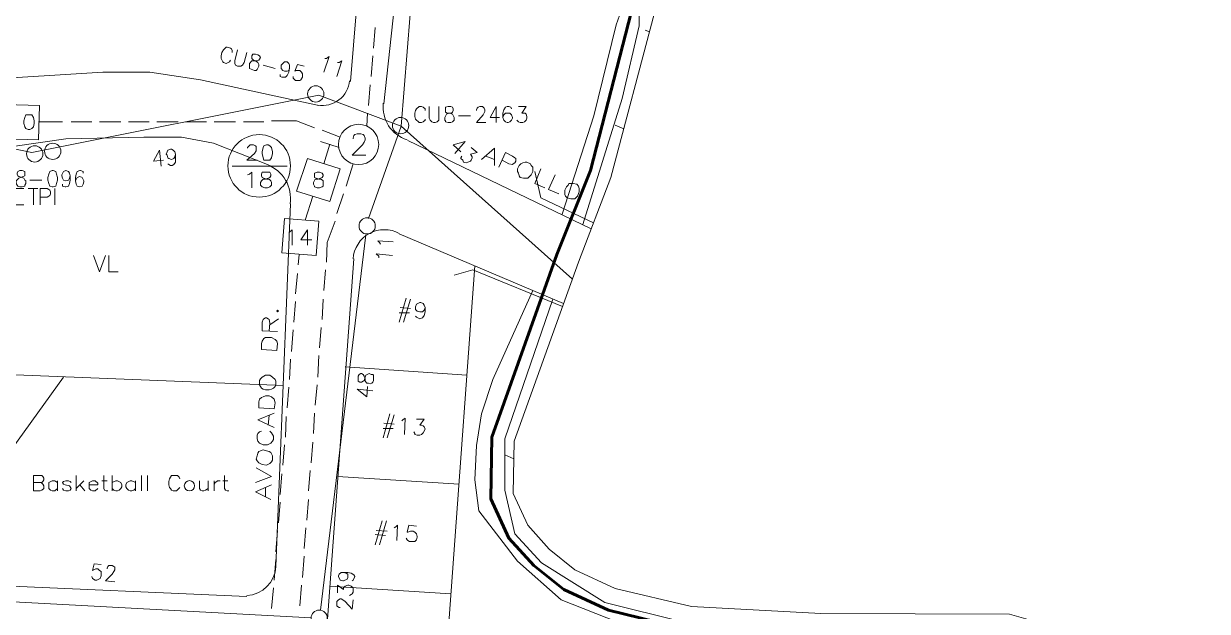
# Model space of a CAD drawing. Header units: millimetres. Extents: x 3.6 to 37.8, y 0.6 to 28.7.
# Drawn here: x 26.3 to 32.06, y 16.61 to 19.47 of the extents above; entities that cross this region are included whole.
import ezdxf

# ---------------------------------------------------------------- set-up
doc = ezdxf.new("R2010")
doc.units = ezdxf.units.MM
for name, color, linetype in [('PDF_0', 7, 'Continuous'), ('PDF_S102$BOUNDARY-NODE', 3, 'Continuous'), ('PDF_S102$NAME-LANDMARK', 7, 'Continuous'), ('PDF_S102$NAME-ROAD', 7, 'Continuous'), ('PDF_S102$Passives-Splt2way', 7, 'Continuous'), ('PDF_S102$Passives-TapOffs', 7, 'Continuous'), ('PDF_S102$POLE', 7, 'Continuous'), ('PDF_S102$STRAND', 7, 'Continuous'), ('PDF_S102$Symbols-SelfTerminating', 7, 'Continuous')]:
    doc.layers.add(name, color=color, linetype=linetype)
for name, color, linetype, true_color in [('PDF_S102$BRIDGE', 254, 'Continuous', 0xdcdcdc), ('PDF_S102$Cable-565', 23, 'Continuous', 0xdd8a6d), ('PDF_S102$LOTS', 254, 'Continuous', 0xdcdcdc), ('PDF_S102$ROAD', 8, 'Continuous', 0x7f7f7f), ('PDF_S102$SDU', 157, 'Continuous', 0x396472), ('PDF_S102$STREAM', 132, 'Continuous', 0x00dddd), ('PDF_S102$Symbols-EndOfLine', 15, 'Continuous', 0x944a4a)]:
    doc.layers.add(name, color=color, linetype=linetype, true_color=true_color)

msp = doc.modelspace()

# ---------------------------------------------------------------- linework, layer by layer
at = {"layer": 'PDF_0', "lineweight": 9}
msp.add_lwpolyline([(31.4557, 12.8992), (31.98946, 13.85413), (32.04784, 14.09182), (32.05618, 14.72983), (31.91023, 15.78067), (31.61416, 16.31026), (31.44319, 16.46455), (31.29724, 16.53961), (31.09291, 16.59799), (30.17551, 16.60216), (29.54584, 16.63552), (29.17471, 16.72309), (28.97872, 16.81483), (28.85362, 16.91491), (28.74937, 17.03167), (28.67848, 17.18596), (28.68265, 17.44033), (28.9954, 18.31186), (29.15386, 18.72469), (29.36653, 19.52533)], dxfattribs=at)
at = {"layer": 'PDF_S102$BOUNDARY-NODE', "lineweight": 60}
msp.add_lwpolyline([(30.53959, 11.19874), (30.55915, 11.3146), (30.63004, 11.58565), (30.90109, 12.12358), (31.36396, 12.95341), (31.88938, 13.89166), (31.93942, 14.10433), (31.94776, 14.72149), (31.80598, 15.74314), (31.52659, 16.23937), (31.38064, 16.37281), (31.25971, 16.43536), (31.0804, 16.4854), (30.17551, 16.49374), (29.53333, 16.52293), (29.14135, 16.61884), (28.92451, 16.71892), (28.77856, 16.83568), (28.65763, 16.96912), (28.57006, 17.16094), (28.57423, 17.46118), (28.89115, 18.34939), (29.05378, 18.75805), (29.25394, 19.53367)], dxfattribs=at)
at = {"layer": 'PDF_S102$BRIDGE', "lineweight": 0}
for points in [[(29.06887, 18.50327), (28.81192, 18.62461), (28.78273, 18.75388)], [(28.9182, 18.09672), (28.48249, 18.27433), (28.39075, 18.24931)]]:
    msp.add_lwpolyline(points, dxfattribs=at)
at = {"layer": 'PDF_S102$Cable-565', "lineweight": 13}
for points in [[(27.99877, 19.35436), (28.00711, 19.45444)], [(27.98626, 19.21675), (27.9946, 19.31683)], [(27.97375, 19.07497), (27.98209, 19.17505)], [(27.96541, 18.97489), (27.96958, 19.03744)], [(26.48506, 18.99574), (26.3683, 18.99574)], [(26.62684, 18.99574), (26.52676, 18.99574)], [(26.76862, 18.99574), (26.66437, 18.99574)], [(26.90623, 18.99574), (26.80615, 18.99574)], [(27.04801, 18.99574), (26.94376, 18.99574)], [(27.18562, 18.99574), (27.08554, 18.99574)], [(27.3274, 18.99574), (27.22315, 18.99574)], [(27.46501, 18.99574), (27.36493, 18.99574)], [(27.71104, 18.96655), (27.62347, 18.99991), (27.50254, 18.99991)], [(27.74857, 18.95404), (27.83614, 18.92068)], [(27.86533, 18.68299), (27.89869, 18.79141)], [(27.66517, 18.51619), (27.7027, 18.63295)], [(27.81946, 18.54955), (27.85282, 18.64546)], [(27.76942, 18.31186), (27.77359, 18.40777), (27.81112, 18.51202)], [(27.63181, 18.29935), (27.63598, 18.34939)], [(27.75691, 18.17425), (27.76525, 18.27433)], [(27.6193, 18.15757), (27.62764, 18.25765)], [(27.61096, 18.01996), (27.6193, 18.12004)], [(27.74857, 18.03247), (27.75274, 18.13255)], [(27.59845, 17.87818), (27.60679, 17.98243)], [(27.73606, 17.89486), (27.7444, 17.99494)], [(27.72772, 17.75308), (27.73189, 17.85733)], [(27.59011, 17.74057), (27.59428, 17.84065)], [(27.5776, 17.60296), (27.58594, 17.70304)], [(27.71521, 17.61547), (27.72355, 17.71555)], [(27.70687, 17.47786), (27.71104, 17.57794)], [(27.56926, 17.46118), (27.57343, 17.56126)], [(27.55675, 17.32357), (27.56509, 17.42365)], [(27.69436, 17.33608), (27.7027, 17.43616)], [(27.54424, 17.18179), (27.55258, 17.28187)], [(27.68185, 17.19847), (27.69019, 17.29855)], [(27.5359, 17.04418), (27.54424, 17.14426)], [(27.67351, 17.05669), (27.68185, 17.15677)], [(27.52339, 16.9024), (27.53173, 17.00665)], [(27.661, 16.91908), (27.66934, 17.01916)], [(27.65266, 16.7773), (27.661, 16.88155)], [(27.51505, 16.76479), (27.52339, 16.86487)], [(27.50254, 16.62718), (27.51088, 16.72726)], [(27.64015, 16.63969), (27.64849, 16.73977)]]:
    msp.add_lwpolyline(points, dxfattribs=at)
at = {"layer": 'PDF_S102$LOTS', "lineweight": 0}
for points in [[(29.32066, 19.44193), (29.34196, 19.43283)], [(29.17471, 18.97906), (29.21659, 18.96085)], [(27.38995, 10.88092), (27.97792, 10.84339), (28.27399, 15.30946), (28.49083, 18.29518)], [(27.86116, 17.80312), (28.4533, 17.76142)], [(27.56092, 17.71138), (25.80535, 17.78227)], [(25.85539, 16.87321), (26.48923, 17.75308)], [(28.68125, 17.35493), (28.63678, 17.37361)], [(27.82363, 17.26936), (28.41577, 17.23183)], [(27.7861, 16.7356), (28.37407, 16.69807)]]:
    msp.add_lwpolyline(points, dxfattribs=at)
at = {"layer": 'PDF_S102$NAME-LANDMARK', "lineweight": 0}
for points in [[(26.37664, 17.24017), (26.38498, 17.236), (26.38915, 17.23183), (26.39332, 17.22349), (26.39332, 17.21098), (26.38498, 17.20264), (26.37664, 17.19847), (26.34328, 17.19847), (26.34328, 17.27353), (26.38498, 17.27353), (26.38915, 17.26936), (26.39332, 17.26102), (26.39332, 17.25268), (26.38915, 17.24434), (26.38498, 17.24017), (26.34328, 17.24017)], [(26.46004, 17.21098), (26.44753, 17.19847), (26.43502, 17.19847), (26.42668, 17.20264), (26.41834, 17.21098), (26.41834, 17.24017), (26.43502, 17.24851), (26.44753, 17.24851), (26.4517, 17.24434), (26.46004, 17.24017)], [(26.46004, 17.19847), (26.46004, 17.24851)], [(26.48506, 17.21098), (26.48923, 17.20264), (26.50174, 17.19847), (26.51425, 17.19847), (26.52259, 17.20264), (26.52676, 17.21098), (26.52259, 17.21932), (26.51842, 17.22349), (26.49757, 17.22766), (26.48923, 17.23183), (26.48506, 17.24017), (26.48923, 17.24434), (26.50174, 17.24851), (26.51425, 17.24851), (26.52259, 17.24434), (26.52676, 17.24017)], [(26.55178, 17.19847), (26.55178, 17.27353)], [(26.55178, 17.21098), (26.58931, 17.24851)], [(26.59348, 17.19847), (26.56846, 17.22766)], [(26.65603, 17.21098), (26.64352, 17.19847), (26.63101, 17.19847), (26.62267, 17.20264), (26.61433, 17.21098), (26.61433, 17.22766), (26.61433, 17.24017), (26.63101, 17.24851), (26.64352, 17.24851), (26.65603, 17.236), (26.65603, 17.22766), (26.61433, 17.22766)], [(26.7019, 17.24851), (26.67688, 17.24851)], [(26.70607, 17.19847), (26.69773, 17.19847), (26.68939, 17.20264), (26.68522, 17.21098), (26.68522, 17.27353)], [(26.72692, 17.19847), (26.72692, 17.27353)], [(26.72692, 17.24017), (26.7436, 17.24851), (26.75194, 17.24851), (26.76862, 17.24017), (26.77279, 17.22766), (26.77279, 17.21932), (26.76862, 17.21098), (26.76028, 17.20264), (26.75194, 17.19847), (26.7436, 17.19847), (26.73526, 17.20264), (26.72692, 17.21098)], [(26.83951, 17.21098), (26.83117, 17.20264), (26.82283, 17.19847), (26.81449, 17.19847), (26.80615, 17.20264), (26.79781, 17.21098), (26.79364, 17.21932), (26.79364, 17.22766), (26.79781, 17.24017), (26.81449, 17.24851), (26.82283, 17.24851), (26.83951, 17.24017)], [(26.83951, 17.19847), (26.83951, 17.24851)], [(26.8687, 17.19847), (26.8687, 17.27353)], [(26.89789, 17.19847), (26.89789, 17.27353)], [(27.05635, 17.21515), (27.03967, 17.19847), (27.02299, 17.19847), (27.01465, 17.20264), (27.01048, 17.21098), (27.00631, 17.21515), (27.00214, 17.22766), (27.00214, 17.24434), (27.00631, 17.25685), (27.01465, 17.27353), (27.04384, 17.27353), (27.05218, 17.26519), (27.05635, 17.25685)], [(27.19396, 17.21098), (27.18145, 17.20264), (27.17311, 17.19847), (27.16477, 17.19847), (27.15643, 17.20264), (27.15226, 17.21098), (27.15226, 17.24851)], [(27.19396, 17.19847), (27.19396, 17.24851)], [(27.22315, 17.19847), (27.22315, 17.24851)], [(27.22315, 17.22766), (27.22732, 17.24017), (27.23566, 17.24434), (27.23983, 17.24851), (27.25234, 17.24851)], [(27.28987, 17.24851), (27.26485, 17.24851)], [(27.29404, 17.19847), (27.2857, 17.19847), (27.27736, 17.20264), (27.27319, 17.21098), (27.27319, 17.27353)]]:
    msp.add_lwpolyline(points, dxfattribs=at)
msp.add_circle((27.10258, 17.22399), 0.02493, dxfattribs=at)
at = {"layer": 'PDF_S102$NAME-ROAD', "lineweight": 9}
for points in [[(28.52419, 18.81226), (28.58674, 18.86647), (28.58674, 18.78307)], [(28.60759, 18.77473), (28.64095, 18.84562), (28.67431, 18.82894), (28.68682, 18.8206), (28.69099, 18.81643), (28.69099, 18.80392), (28.68682, 18.79558), (28.67848, 18.79141), (28.67431, 18.78724), (28.65763, 18.79141), (28.62427, 18.80809)], [(28.58674, 18.81226), (28.54504, 18.82894)], [(28.83277, 18.67465), (28.78273, 18.6955), (28.81192, 18.76639)], [(28.89949, 18.64546), (28.84945, 18.66631), (28.88281, 18.7372)], [(27.53173, 17.97409), (27.45667, 17.97826), (27.45667, 18.01996), (27.46084, 18.03247), (27.46501, 18.03664), (27.47335, 18.04081), (27.47752, 18.04081), (27.48586, 18.03664), (27.49003, 18.03247), (27.4942, 18.01579), (27.49003, 17.97826)], [(27.5359, 18.03664), (27.4942, 18.00745)], [(27.51505, 17.50705), (27.43582, 17.54458), (27.51505, 17.57794)], [(27.49003, 17.56543), (27.48586, 17.51956)], [(27.4942, 17.49037), (27.50254, 17.48203), (27.51088, 17.46535), (27.51088, 17.44867), (27.50671, 17.44033), (27.49837, 17.43199), (27.48169, 17.42365), (27.46084, 17.42365), (27.44416, 17.43199), (27.43582, 17.44033), (27.43165, 17.45284), (27.43165, 17.46952), (27.43582, 17.47786), (27.44416, 17.4862), (27.4525, 17.49037)], [(27.42748, 17.31106), (27.50254, 17.26936), (27.42331, 17.24017)], [(27.49837, 17.15677), (27.42331, 17.1943), (27.50254, 17.22766)], [(27.47335, 17.21515), (27.47335, 17.16928)]]:
    msp.add_lwpolyline(points, dxfattribs=at)
for points in [[(28.7452, 18.79975), (28.76188, 18.79141), (28.76605, 18.78307), (28.77439, 18.77473), (28.77439, 18.75388), (28.76605, 18.7372), (28.74937, 18.72052), (28.72852, 18.72052), (28.71184, 18.72469), (28.70767, 18.73303), (28.7035, 18.74554), (28.69933, 18.75388), (28.69933, 18.76639), (28.70767, 18.78307), (28.71601, 18.79141), (28.72435, 18.79558), (28.73686, 18.79975)], [(28.97038, 18.6955), (28.98706, 18.69133), (28.9954, 18.68299), (28.99957, 18.67048), (28.99957, 18.6538), (28.99123, 18.63295), (28.97872, 18.62044), (28.95787, 18.62044), (28.94119, 18.62461), (28.93285, 18.63295), (28.92868, 18.64129), (28.92868, 18.66214), (28.93702, 18.67882), (28.94536, 18.68716), (28.94953, 18.6955)], [(27.52756, 18.07417), (27.53173, 18.07834), (27.5359, 18.07417), (27.53173, 18.07)], [(27.4525, 17.88652), (27.4525, 17.91571), (27.45667, 17.92822), (27.46501, 17.94073), (27.47335, 17.9449), (27.50254, 17.9449), (27.51922, 17.93656), (27.52756, 17.92822), (27.53173, 17.91571), (27.52756, 17.88235)], [(27.44416, 17.71555), (27.44416, 17.7364), (27.44833, 17.74474), (27.45667, 17.75308), (27.47335, 17.76142), (27.4942, 17.76142), (27.50671, 17.75308), (27.51922, 17.74057), (27.52339, 17.73223), (27.52339, 17.71555), (27.51922, 17.70721), (27.51088, 17.69887), (27.50254, 17.6947), (27.49003, 17.69053), (27.47335, 17.69053), (27.46084, 17.6947), (27.4525, 17.69887)], [(27.43999, 17.60296), (27.43999, 17.63215), (27.44416, 17.64466), (27.4525, 17.653), (27.46084, 17.65717), (27.47335, 17.66134), (27.49003, 17.66134), (27.50254, 17.65717), (27.51505, 17.64466), (27.51922, 17.62798), (27.51505, 17.59879)], [(27.42748, 17.35276), (27.43165, 17.36944), (27.43582, 17.38195), (27.43999, 17.39029), (27.44833, 17.39446), (27.46084, 17.39863), (27.47752, 17.39446), (27.49003, 17.39029), (27.49837, 17.38612), (27.50671, 17.36944), (27.50671, 17.34859), (27.50254, 17.34025), (27.4942, 17.33191), (27.47752, 17.32357), (27.45667, 17.32774), (27.43999, 17.33608), (27.43165, 17.34442)]]:
    msp.add_lwpolyline(points, close=True, dxfattribs=at)
at = {"layer": 'PDF_S102$Passives-Splt2way', "lineweight": 9}
msp.add_lwpolyline([(27.89869, 18.91234), (27.89869, 18.91651), (27.90286, 18.92902), (27.90703, 18.93319), (27.91954, 18.93736), (27.93622, 18.93736), (27.94873, 18.93319), (27.9529, 18.92902), (27.95707, 18.91651), (27.95707, 18.90817), (27.9529, 18.89566), (27.94456, 18.88315), (27.89452, 18.83311), (27.96124, 18.83311)], dxfattribs=at)
msp.add_circle((27.92579, 18.88523), 0.098, dxfattribs=at)
at = {"layer": 'PDF_S102$Passives-TapOffs', "lineweight": 9}
for points in [[(26.2015, 18.91234), (26.20567, 19.07914), (26.37247, 19.07497), (26.3683, 18.90817)], [(26.30575, 19.0291), (26.33494, 19.0291), (26.34328, 19.01659), (26.34745, 18.99991), (26.34745, 18.9874), (26.34328, 18.97072), (26.33494, 18.96238), (26.3266, 18.95821), (26.31826, 18.95821), (26.30575, 18.96238), (26.30158, 18.97072), (26.29741, 18.9874), (26.29741, 18.99991), (26.30158, 19.01659)], [(27.83614, 18.76639), (27.7861, 18.60793), (27.62347, 18.65797), (27.67768, 18.81643)], [(27.72355, 18.74971), (27.73606, 18.74971), (27.74857, 18.74554), (27.75274, 18.7372), (27.75274, 18.73303), (27.74857, 18.72469), (27.74023, 18.72052), (27.72772, 18.71635), (27.71521, 18.71635), (27.70687, 18.69967), (27.70687, 18.69133), (27.71104, 18.68299), (27.71104, 18.67882), (27.72355, 18.67465), (27.73606, 18.67465), (27.74857, 18.67882), (27.75274, 18.68299), (27.75274, 18.70801), (27.7444, 18.71635), (27.73189, 18.71635), (27.71938, 18.72052), (27.71104, 18.72469), (27.71104, 18.74554)], [(27.73189, 18.51202), (27.71938, 18.34522), (27.55258, 18.35773), (27.56509, 18.52453)]]:
    msp.add_lwpolyline(points, close=True, dxfattribs=at)
for points in [[(27.58594, 18.45781), (27.59011, 18.45781), (27.60262, 18.47032), (27.60262, 18.39526)], [(27.69853, 18.42028), (27.64432, 18.42028), (27.67768, 18.47032), (27.67768, 18.39526)]]:
    msp.add_lwpolyline(points, dxfattribs=at)
at = {"layer": 'PDF_S102$POLE', "lineweight": 0}
for points in [[(27.30238, 19.29598), (27.29821, 19.28764), (27.28153, 19.2793), (27.26902, 19.28347), (27.26485, 19.28764), (27.25651, 19.30432), (27.25651, 19.31683), (27.26068, 19.33351), (27.26902, 19.34602), (27.28153, 19.35853), (27.2857, 19.35853), (27.30238, 19.35436), (27.30655, 19.35019), (27.31072, 19.34185), (27.31072, 19.33351)], [(27.38161, 19.33351), (27.3691, 19.28347), (27.36076, 19.27096), (27.35242, 19.26679), (27.33574, 19.26679), (27.3274, 19.27096), (27.32323, 19.2793), (27.32323, 19.29181), (27.33574, 19.34602)], [(27.51922, 19.25428), (27.46084, 19.27096)], [(27.59011, 19.25845), (27.58594, 19.2376), (27.5776, 19.22092), (27.56926, 19.21258), (27.55258, 19.21258), (27.54424, 19.21675), (27.54424, 19.22509)], [(27.60679, 19.21675), (27.60679, 19.20841), (27.6193, 19.1959), (27.64015, 19.1959), (27.64432, 19.20007), (27.65266, 19.21258), (27.65266, 19.22926), (27.64849, 19.2376), (27.64015, 19.24594), (27.6193, 19.24594), (27.61513, 19.24177), (27.62764, 19.27513), (27.661, 19.26679)], [(28.24897, 19.00825), (28.24897, 19.00408), (28.24063, 18.99574), (28.23229, 18.99157), (28.21978, 18.99157), (28.2031, 19.00825), (28.19893, 19.02076), (28.19893, 19.03744), (28.2031, 19.04995), (28.20727, 19.05829), (28.21978, 19.0708), (28.23229, 19.0708), (28.24063, 19.06663), (28.24897, 19.05829), (28.24897, 19.04995)], [(28.31569, 19.0708), (28.31569, 19.00408), (28.30735, 18.99574), (28.29901, 18.99157), (28.29067, 18.99157), (28.28233, 18.99574), (28.27399, 19.00408), (28.26982, 19.01242), (28.26982, 19.0708)], [(28.49917, 19.04995), (28.49917, 19.05412), (28.50334, 19.06246), (28.50751, 19.06663), (28.51585, 19.0708), (28.52836, 19.0708), (28.5367, 19.06246), (28.54087, 19.05412), (28.54087, 19.04578), (28.53253, 19.0291), (28.49917, 18.99157), (28.54504, 18.99157)], [(28.61176, 19.01659), (28.56589, 19.01659), (28.59508, 19.0708), (28.59508, 18.99157)], [(28.62844, 19.01659), (28.62844, 19.03744), (28.63261, 19.05412), (28.64095, 19.06663), (28.64929, 19.0708), (28.65763, 19.0708), (28.66597, 19.06663), (28.67014, 19.05829)], [(28.7035, 19.0708), (28.74103, 19.0708), (28.72018, 19.03744), (28.73686, 19.03744), (28.74103, 19.03327), (28.7452, 19.02076), (28.7452, 19.01242), (28.74103, 19.00408), (28.73269, 18.99574), (28.72435, 18.99157), (28.71184, 18.99157), (28.7035, 18.99574), (28.69516, 19.00408)], [(28.46998, 19.02493), (28.4116, 19.02493)], [(26.52259, 18.73303), (26.52259, 18.71218), (26.51842, 18.6955), (26.51425, 18.68299), (26.50174, 18.67882), (26.49757, 18.67882), (26.48506, 18.68299), (26.48506, 18.69133)], [(26.54761, 18.70801), (26.55595, 18.72469), (26.56846, 18.72886), (26.58097, 18.72469), (26.58931, 18.70801), (26.58931, 18.70384), (26.58514, 18.69133), (26.58097, 18.68299), (26.56846, 18.67882), (26.55595, 18.68299), (26.55178, 18.69133), (26.54761, 18.70801), (26.54761, 18.72469), (26.55178, 18.74137), (26.55595, 18.75388), (26.56846, 18.75805), (26.57263, 18.75805), (26.58514, 18.75388), (26.58514, 18.74554)], [(26.29741, 18.59125), (26.25571, 18.59125), (26.25571, 18.67048), (26.29741, 18.67048)], [(26.36413, 18.67048), (26.31826, 18.67048)], [(26.38498, 18.71218), (26.3266, 18.71218)], [(26.34328, 18.59125), (26.34328, 18.67048)], [(26.37664, 18.59125), (26.37664, 18.67048), (26.41, 18.67048), (26.41834, 18.66631), (26.42251, 18.66214), (26.42668, 18.6538), (26.42668, 18.64546), (26.42251, 18.63712), (26.41834, 18.63295), (26.41, 18.62878), (26.37664, 18.62878)], [(26.44753, 18.67048), (26.44753, 18.59125)], [(27.85282, 16.80232), (27.87367, 16.80232), (27.89035, 16.79815), (27.90286, 16.78981), (27.90703, 16.78147), (27.89869, 16.76479), (27.89452, 16.76062)], [(27.82363, 16.70224), (27.82363, 16.73977), (27.85282, 16.71892), (27.85282, 16.72726), (27.86116, 16.7356), (27.87367, 16.73977), (27.87784, 16.73977), (27.89035, 16.7356), (27.89869, 16.72726), (27.89869, 16.70641), (27.89452, 16.69807), (27.89035, 16.6939), (27.88201, 16.68973)], [(27.83614, 16.63135), (27.83197, 16.63135), (27.82363, 16.63552), (27.81946, 16.63969), (27.81946, 16.66054), (27.8278, 16.66888), (27.83614, 16.67305), (27.84031, 16.67305), (27.84865, 16.66888), (27.86116, 16.66054), (27.89452, 16.62301), (27.89869, 16.66888)]]:
    msp.add_lwpolyline(points, dxfattribs=at)
for points in [[(27.42331, 19.32517), (27.43582, 19.321), (27.44416, 19.31683), (27.44833, 19.30849), (27.44416, 19.30015), (27.43999, 19.29598), (27.43165, 19.29181), (27.40663, 19.29181), (27.39412, 19.2793), (27.39412, 19.25428), (27.41914, 19.24594), (27.42748, 19.24594), (27.43165, 19.25011), (27.43999, 19.26679), (27.43999, 19.27513), (27.43582, 19.28347), (27.42331, 19.29181), (27.41497, 19.29598), (27.40663, 19.30432), (27.40663, 19.31683), (27.4108, 19.32517)], [(27.58594, 19.24594), (27.5776, 19.24177), (27.56509, 19.24177), (27.55675, 19.24594), (27.54841, 19.25428), (27.54841, 19.27096), (27.56509, 19.28764), (27.5776, 19.28764), (27.58594, 19.2793), (27.59011, 19.27096), (27.59011, 19.25845)], [(28.36156, 19.0708), (28.37407, 19.0708), (28.38241, 19.06663), (28.38658, 19.05829), (28.38658, 19.04995), (28.38241, 19.04161), (28.37824, 19.03744), (28.36573, 19.03744), (28.35322, 19.03327), (28.34488, 19.01659), (28.34488, 19.00408), (28.34905, 18.99991), (28.34905, 18.99574), (28.36156, 18.99157), (28.37407, 18.99157), (28.38241, 18.99574), (28.39075, 19.00408), (28.39075, 19.01659), (28.38241, 19.03327), (28.3699, 19.03744), (28.35739, 19.03744), (28.34905, 19.04161), (28.34905, 19.06663)], [(28.63261, 19.0291), (28.64095, 19.03744), (28.6618, 19.03744), (28.67014, 19.0291), (28.67431, 19.01659), (28.67431, 19.01242), (28.67014, 19.00408), (28.6618, 18.99574), (28.65346, 18.99157), (28.64929, 18.99157), (28.64095, 18.99574), (28.63261, 19.00408), (28.62844, 19.01659)], [(26.27656, 18.75805), (26.28907, 18.75805), (26.30158, 18.75388), (26.30158, 18.73303), (26.29324, 18.72886), (26.28073, 18.72469), (26.27239, 18.72052), (26.25988, 18.70801), (26.25988, 18.6955), (26.26405, 18.68716), (26.26822, 18.68299), (26.27656, 18.67882), (26.28907, 18.67882), (26.30158, 18.68299), (26.30158, 18.68716), (26.30575, 18.6955), (26.30575, 18.70801), (26.30158, 18.71218), (26.29741, 18.72052), (26.27239, 18.72886), (26.26822, 18.73303), (26.26405, 18.74137), (26.26405, 18.74554), (26.26822, 18.75388)], [(26.43502, 18.75805), (26.43919, 18.75805), (26.4517, 18.75388), (26.45587, 18.74137), (26.46004, 18.72469), (26.46004, 18.71218), (26.45587, 18.6955), (26.4517, 18.68299), (26.43919, 18.67882), (26.43502, 18.67882), (26.42251, 18.68299), (26.41834, 18.6955), (26.41417, 18.71218), (26.41417, 18.72469), (26.41834, 18.74137), (26.42251, 18.75388)], [(26.51842, 18.72052), (26.51425, 18.71218), (26.50174, 18.70801), (26.48923, 18.71218), (26.48506, 18.72052), (26.48089, 18.73303), (26.48089, 18.7372), (26.48923, 18.75388), (26.50174, 18.75805), (26.51425, 18.75388), (26.51842, 18.74554), (26.52259, 18.73303)], [(27.86533, 16.79815), (27.87367, 16.79398), (27.87367, 16.7773), (27.8695, 16.76896), (27.85282, 16.76062), (27.84865, 16.76062), (27.83614, 16.76479), (27.8278, 16.78147), (27.8278, 16.78564), (27.83197, 16.79398), (27.84031, 16.80232), (27.85282, 16.80232)]]:
    msp.add_lwpolyline(points, close=True, dxfattribs=at)
for centre, radius in [((27.7173, 19.13127), 0.03961), ((28.13012, 18.97697), 0.03962), ((26.34953, 18.83936), 0.03962), ((26.4371, 18.85187), 0.03962), ((27.96749, 18.48908), 0.03962), ((27.73397, 16.57923), 0.03962)]:
    msp.add_circle(centre, radius, dxfattribs=at)
at = {"layer": 'PDF_S102$ROAD', "lineweight": 0}
for points in [[(28.04881, 19.08331), (28.28233, 21.2392), (28.34905, 22.5736), (28.14055, 22.57777)], [(28.00294, 20.55949), (27.97375, 20.21338), (25.10479, 20.35516), (25.09645, 20.24257), (27.96124, 20.09662), (27.88618, 19.19173)], [(13.89455, 18.72242), (14.82574, 18.7372), (16.3186, 18.82894), (17.41531, 18.89983), (19.75468, 19.08331), (23.22829, 19.31266), (23.38675, 19.31683), (23.64112, 19.29181), (23.83294, 19.24594), (24.24994, 19.1542), (24.75868, 19.12084), (26.08057, 19.20007), (26.68105, 19.2376), (26.9104, 19.2376), (27.15643, 19.20007), (27.73189, 19.07497)], [(29.05804, 18.47506), (28.16557, 18.904)], [(28.92324, 18.11078), (28.12387, 18.44947)], [(27.90286, 18.32854), (27.68602, 15.35116), (27.38995, 10.88092), (27.18979, 10.88092), (27.12307, 11.48557)], [(26.12644, 16.73977), (27.38161, 16.68556)]]:
    msp.add_lwpolyline(points, dxfattribs=at)
for points in [[(27.5922, 18.59546, 0.3530001), (27.48169, 18.78724), (27.21898, 18.89149), (27.06469, 18.92068), (26.88121, 18.92068), (26.50174, 18.91234), (25.43422, 18.75805), (24.58771, 18.7372), (24.32917, 18.76639), (24.18739, 18.78724), (23.80792, 18.89149), (23.58274, 18.92068), (22.1149, 18.85813)], [(27.38116, 16.68984, 0.3910669), (27.52339, 16.83151), (27.59428, 18.59542)]]:
    msp.add_lwpolyline(points, format="xyb", dxfattribs=at)
for centre, radius, start, end in [((27.75066, 19.20632), 0.13135, 259.589812, 355.143031), ((28.21353, 19.06872), 0.16889, 173.820455, 252.300493), ((28.05089, 18.31812), 0.1522, 61.286002, 175.868589)]:
    msp.add_arc(centre, radius, start, end, dxfattribs=at)
at = {"layer": 'PDF_S102$SDU', "lineweight": 0}
for points in [[(26.69356, 18.34522), (26.66437, 18.26599), (26.63518, 18.34522)], [(26.75611, 18.26599), (26.71024, 18.26599), (26.71024, 18.34522)], [(28.12387, 18.01996), (28.15723, 18.13672)], [(28.17808, 18.08668), (28.12804, 18.09085)], [(28.14472, 18.01996), (28.17808, 18.13255)], [(28.24897, 18.09085), (28.24897, 18.07), (28.2448, 18.05332), (28.23646, 18.04081), (28.22395, 18.03664), (28.20727, 18.04498), (28.2031, 18.04915)], [(28.17391, 18.06583), (28.12387, 18.06583)], [(28.04464, 17.45701), (28.078, 17.57377)], [(28.06549, 17.45701), (28.09885, 17.5696)], [(28.09885, 17.52373), (28.04881, 17.5279)], [(28.13638, 17.54041), (28.14055, 17.54458), (28.15306, 17.55292), (28.14889, 17.47369)], [(28.20727, 17.54875), (28.2448, 17.54875), (28.22395, 17.51956), (28.23229, 17.51956), (28.24063, 17.51539), (28.2448, 17.51122), (28.24897, 17.49871), (28.24063, 17.48203), (28.23229, 17.47369), (28.22395, 17.46952), (28.21144, 17.46952), (28.19893, 17.47369), (28.19893, 17.47786), (28.19476, 17.4862)], [(28.09468, 17.50288), (28.04464, 17.50288)], [(28.00711, 16.93576), (28.04047, 17.05252)], [(28.02796, 16.93576), (28.06132, 17.05252)], [(28.06549, 17.00248), (28.01128, 17.00665)], [(28.09885, 17.01916), (28.10719, 17.02333), (28.11553, 17.03167), (28.11136, 16.95661)], [(28.15723, 16.96912), (28.1614, 16.96078), (28.16557, 16.95661), (28.17391, 16.95244), (28.19893, 16.95244), (28.20727, 16.96078), (28.21144, 16.97329), (28.21144, 16.97746), (28.20727, 16.98997), (28.19893, 16.99831), (28.19059, 17.00248), (28.17808, 17.00248), (28.16557, 16.99831), (28.1614, 16.99831), (28.16974, 17.03167), (28.20727, 17.0275)], [(28.05715, 16.98163), (28.00711, 16.9858)]]:
    msp.add_lwpolyline(points, dxfattribs=at)
msp.add_lwpolyline([(28.2448, 18.07834), (28.23646, 18.07), (28.22395, 18.07), (28.21144, 18.07417), (28.2031, 18.08251), (28.2031, 18.09502), (28.20727, 18.10753), (28.22395, 18.11587), (28.22812, 18.11587), (28.24063, 18.1117), (28.2448, 18.10336), (28.24897, 18.09085)], close=True, dxfattribs=at)
at = {"layer": 'PDF_S102$STRAND', "color": 254, "lineweight": 0, "true_color": 0xdcdcdc}
for points in [[(26.16814, 20.78467), (28.27816, 20.79301), (28.13221, 18.97489), (27.73189, 19.12501), (26.33494, 18.84562), (24.7003, 19.18339)], [(28.96595, 18.22979), (28.13221, 18.97489), (27.97375, 18.52453)], [(27.74023, 16.61884), (27.96124, 18.4453)], [(27.69436, 16.58131), (25.82203, 16.68139)]]:
    msp.add_lwpolyline(points, dxfattribs=at)
at = {"layer": 'PDF_S102$STRAND', "lineweight": 0}
for points in [[(27.76108, 19.30432), (27.76942, 19.30432), (27.78193, 19.31266), (27.75691, 19.2376)], [(27.82363, 19.28347), (27.83197, 19.28347), (27.84448, 19.29181), (27.81946, 19.21675)], [(28.42411, 18.84979), (28.38658, 18.88315), (28.44496, 18.89983), (28.39492, 18.84145)], [(26.97712, 18.80809), (26.92708, 18.80392), (26.95627, 18.85813), (26.96461, 18.7789)], [(27.0355, 18.83728), (27.0355, 18.79975), (27.02716, 18.78724), (27.01882, 18.78307), (27.01048, 18.78307), (27.00214, 18.78724), (26.99797, 18.79141)], [(28.47415, 18.87064), (28.50334, 18.84562), (28.46998, 18.83728), (28.47415, 18.83311), (28.47832, 18.82477), (28.47832, 18.8206), (28.47415, 18.80809), (28.46998, 18.80392), (28.45747, 18.79975), (28.44913, 18.79558), (28.43662, 18.79975), (28.43245, 18.80809), (28.42411, 18.81643), (28.42411, 18.8206), (28.42828, 18.82894)], [(28.03213, 18.39943), (28.02796, 18.40777), (28.01962, 18.41611), (28.09468, 18.41194)], [(28.02379, 18.33271), (28.02379, 18.34105), (28.01128, 18.35356), (28.09051, 18.34522)], [(27.96958, 17.70721), (27.96541, 17.65717), (27.91954, 17.6947), (27.9946, 17.68636)], [(26.62684, 16.78147), (26.63101, 16.77313), (26.64352, 16.76479), (26.65186, 16.76479), (26.66854, 16.77313), (26.67271, 16.78564), (26.67271, 16.80649), (26.66437, 16.81066), (26.65603, 16.819), (26.64769, 16.819), (26.63518, 16.81483), (26.63101, 16.81066), (26.63935, 16.84402), (26.67271, 16.83985)], [(26.7019, 16.819), (26.7019, 16.82317), (26.70607, 16.83151), (26.71024, 16.83568), (26.72692, 16.83568), (26.73526, 16.83151), (26.73943, 16.82734), (26.73943, 16.81483), (26.73526, 16.80649), (26.72692, 16.79398), (26.69356, 16.76062), (26.73943, 16.75645)]]:
    msp.add_lwpolyline(points, dxfattribs=at)
for points in [[(27.03133, 18.82477), (27.02716, 18.81643), (27.01465, 18.81226), (27.00214, 18.81643), (26.99797, 18.8206), (26.9938, 18.83311), (26.98963, 18.83728), (26.9938, 18.84979), (26.99797, 18.85813), (27.01048, 18.8623), (27.01465, 18.8623), (27.02299, 18.85813), (27.03133, 18.84979), (27.0355, 18.83728)], [(27.92371, 17.73223), (27.92371, 17.75725), (27.92788, 17.76559), (27.93622, 17.76976), (27.94039, 17.76976), (27.94873, 17.76559), (27.9529, 17.75725), (27.95707, 17.74474), (27.95707, 17.73223), (27.96541, 17.72389), (27.97375, 17.72389), (27.98209, 17.71972), (27.99043, 17.72389), (27.9946, 17.72806), (27.99877, 17.7364), (27.99877, 17.76142), (27.9946, 17.76559), (27.98626, 17.76559), (27.97792, 17.76976), (27.96124, 17.76142), (27.9529, 17.7364), (27.94873, 17.73223), (27.94039, 17.72806), (27.93205, 17.72806)]]:
    msp.add_lwpolyline(points, close=True, dxfattribs=at)
at = {"layer": 'PDF_S102$STREAM', "lineweight": 0}
for points in [[(30.20422, 22.98163), (30.15883, 22.52773), (30.14215, 22.16911), (30.14215, 21.92725), (30.1213, 21.86887), (30.07543, 21.81049), (30.04207, 21.77296), (29.99203, 21.74377), (29.86693, 21.72292), (29.71681, 21.68539), (29.61673, 21.64786), (29.36236, 21.35596), (29.13301, 20.95147), (29.09965, 20.84722), (29.09131, 20.7388), (29.10799, 20.59285), (29.15803, 20.12581), (29.18305, 19.92565), (29.2039, 19.70464), (29.21224, 19.55869), (29.17888, 19.46695), (29.07046, 19.02493), (28.91617, 18.54538)], [(30.28063, 22.97761), (30.23806, 22.52356), (30.22138, 22.16494), (30.22138, 21.91474), (30.19219, 21.83134), (30.13798, 21.76045), (30.09211, 21.71041), (30.01705, 21.67288), (29.88361, 21.64786), (29.74183, 21.61033), (29.6626, 21.58114), (29.42908, 21.31009), (29.20807, 20.92228), (29.17471, 20.83054), (29.16637, 20.7388), (29.18305, 20.60119), (29.23726, 20.13415), (29.26228, 19.93399), (29.27896, 19.71298), (29.29147, 19.56286), (29.29147, 19.46278), (29.20807, 19.10833), (29.01625, 18.49534)], [(30.48826, 11.18464), (30.48826, 11.25205), (30.58, 11.5648), (31.72675, 13.7332), (31.84351, 13.99591), (31.88104, 14.27113), (31.831, 14.80072), (31.73926, 15.71395), (31.63084, 15.96415), (31.46404, 16.23937), (31.29724, 16.36864), (31.0804, 16.46455), (30.77182, 16.46455), (30.12964, 16.45204), (29.53333, 16.48957), (29.18722, 16.56046), (28.912, 16.66888), (28.69933, 16.85653), (28.51168, 17.10256), (28.49083, 17.25268), (28.49917, 17.41948), (28.52419, 17.57377), (28.5784, 17.74057), (28.77439, 18.17425)], [(28.8703, 18.13255), (28.63678, 17.45284), (28.63678, 17.20264), (28.68682, 16.98997), (28.81609, 16.84819), (29.12467, 16.65637), (29.50831, 16.56046), (30.35482, 16.52293), (31.04704, 16.51042), (31.26388, 16.47289), (31.43068, 16.402), (31.55995, 16.26022), (31.73926, 15.96415), (31.84768, 15.80569), (31.97695, 15.29695), (32.03533, 14.67562), (32.00197, 14.05846), (31.95193, 13.87915), (31.55995, 13.22863), (31.16797, 12.49054), (30.90526, 12.09856), (30.68008, 11.59816), (30.57583, 11.25205), (30.56851, 11.20669)]]:
    msp.add_lwpolyline(points, dxfattribs=at)
at = {"layer": 'PDF_S102$Symbols-EndOfLine', "lineweight": 0}
for points in [[(27.38578, 18.86647), (27.38578, 18.87064), (27.39829, 18.88315), (27.41497, 18.88315), (27.42331, 18.87898), (27.42748, 18.87481), (27.42748, 18.85396), (27.41914, 18.84145), (27.38161, 18.80809), (27.43165, 18.80809)], [(27.5776, 18.7789), (27.31072, 18.7789)], [(27.38578, 18.7372), (27.39412, 18.74137), (27.40663, 18.74971), (27.40663, 18.67465)]]:
    msp.add_lwpolyline(points, dxfattribs=at)
for points in [[(27.47752, 18.88315), (27.48586, 18.88315), (27.4942, 18.87898), (27.50254, 18.87064), (27.50671, 18.84979), (27.50671, 18.84145), (27.50254, 18.8206), (27.4942, 18.80809), (27.46501, 18.80809), (27.46084, 18.8206), (27.45667, 18.84145), (27.45667, 18.84979), (27.46084, 18.87064), (27.46501, 18.87898)], [(27.45667, 18.74971), (27.4942, 18.74971), (27.49837, 18.74137), (27.49837, 18.73303), (27.4942, 18.72469), (27.48586, 18.72052), (27.47335, 18.71635), (27.46084, 18.71635), (27.4525, 18.70801), (27.44833, 18.69967), (27.44833, 18.68716), (27.45667, 18.67882), (27.46918, 18.67465), (27.48169, 18.67465), (27.4942, 18.67882), (27.50254, 18.68716), (27.50254, 18.69967), (27.49837, 18.70801), (27.49003, 18.71635), (27.47752, 18.71635), (27.46501, 18.72052), (27.45667, 18.72469), (27.4525, 18.73303), (27.4525, 18.74137)]]:
    msp.add_lwpolyline(points, close=True, dxfattribs=at)
msp.add_circle((27.44207, 18.78098), 0.15221, dxfattribs=at)
at = {"layer": 'PDF_S102$Symbols-SelfTerminating', "lineweight": 9}
for points in [[(27.74023, 18.89983), (27.83197, 18.87064)], [(27.7861, 18.88732), (27.75691, 18.79141)]]:
    msp.add_lwpolyline(points, dxfattribs=at)

doc.saveas('drawing.dxf')
